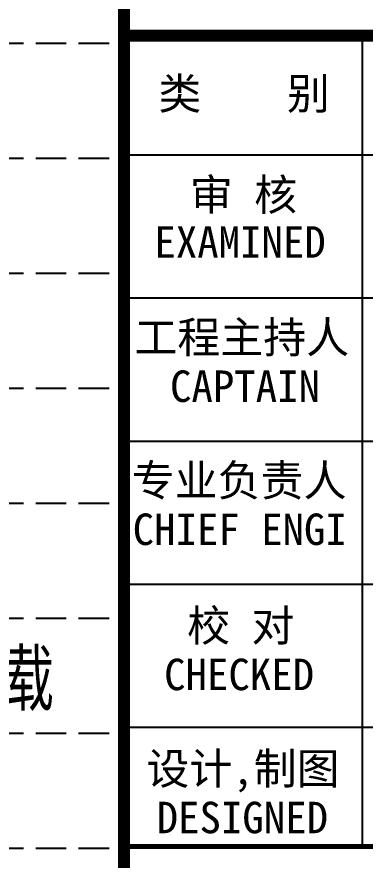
# Model space of a CAD drawing. Extents: x 1680110 to 2520911, y 137232 to 777463.
# Drawn here: x 2446382 to 2449233, y 717851 to 724755 of the extents above; entities that cross this region are included whole.
import ezdxf

# ---------------------------------------------------------------- set-up
doc = ezdxf.new("R2010")
doc.units = 0
doc.header["$LTSCALE"] = 1000
doc.header["$MEASUREMENT"] = 0
doc.linetypes.add('DASH', pattern=[0.35, 0.25, -0.1])
doc.layers.add('DOTE', color=1, linetype='Continuous')
doc.layers.add('图框', color=4, linetype='Continuous')
doc.styles.add('_HZTXT', font='tssdeng.shx', dxfattribs={"width": 0.7, "bigfont": 'hztxt.shx'})
doc.styles.add('STYLE-黑体', font='simhei.ttf')

msp = doc.modelspace()

# ---------------------------------------------------------------- linework, layer by layer
at = {"layer": 'DOTE', "color": 251, "linetype": 'DASH'}
for p, q in [((2382136.9, 724540.2, 0), (2447258.7, 724540.2, 0)), ((2382136.9, 723598.5, 0), (2447258.7, 723598.5, 0)), ((2382136.9, 722656.9, 0), (2447258.7, 722656.9, 0)), ((2382136.9, 721715.3, 0), (2447258.7, 721715.3, 0)), ((2382136.9, 720773.6, 0), (2447258.7, 720773.6, 0)), ((2382136.9, 719832, 0), (2447258.7, 719832, 0)), ((2382136.9, 718890.4, 0), (2447258.7, 718890.4, 0)), ((2382136.9, 717948.8, 0), (2447258.7, 717948.8, 0))]:
    msp.add_line(p, q, dxfattribs=at)
at = {"layer": '图框', "color": 4}
msp.add_line((2447258.7, 733352.3, 0), (2447258.7, 693352.3, 0), dxfattribs=at)
at = {"layer": '图框', "color": 0}
for p, q in [((2447258.7, 723624.8, 0), (2452936.7, 723624.8, 0)), ((2447258.7, 723624.8, 0), (2452936.7, 723624.8, 0)), ((2447258.7, 722453.5, 0), (2452936.7, 722453.5, 0)), ((2447258.7, 721282.2, 0), (2452936.7, 721282.2, 0)), ((2447258.7, 720110.9, 0), (2452936.7, 720110.9, 0)), ((2447258.7, 718939.6, 0), (2452936.7, 718939.6, 0)), ((2447258.7, 717963.5, 0), (2452936.7, 717963.5, 0))]:
    msp.add_line(p, q, dxfattribs=at)
at = {"layer": '图框', "color": 4, "const_width": 98.6, "elevation": 0}
msp.add_lwpolyline([(2447258.7, 733352.3), (2447258.7, 693352.3)], dxfattribs=at)
msp.add_lwpolyline([(2447258.7, 733352.3), (2452958.7, 733352.3), (2452958.7, 693352.3), (2447258.7, 693352.3)], close=True, dxfattribs=at)
at = {"layer": '图框', "color": 0, "elevation": 0}
for points, const_width in [([(2447258.7, 724600.9), (2452936.9, 724600.9)], 99.6), ([(2447258.7, 724600.9), (2452936.9, 724600.9)], 99.6), ([(2447258.7, 724600.9), (2452936.9, 724600.9)], 99.6), ([(2447258.7, 724600.9), (2452936.9, 724600.9)], 99.6), ([(2447258.7, 724600.9), (2452936.9, 724600.9)], 40.3), ([(2447258.7, 717963.5), (2452936.7, 717963.5)], 39.5)]:
    msp.add_lwpolyline(points, dxfattribs=dict(at, const_width=const_width))
for points in [[(2449210.9, 723624.8), (2449210.9, 724600.9)], [(2449210.9, 717963.5), (2449210.9, 723624.8)]]:
    msp.add_lwpolyline(points, dxfattribs=at)

# ---------------------------------------------------------------- texts
at = {"style": '_HZTXT', "width": 0.8}
msp.add_text('11.3 本工程无其它影响结构设计和安全的设备、设备基础、机坑、工作平台或堆载', height=500, dxfattribs=at).set_placement((2432079.2, 719073, 0))
at = {"layer": '图框', "color": 0, "style": 'STYLE-黑体'}
for s, p in [('类    别 ', (2447540.2, 723998, 0)), ('审 核', (2447797.7, 723170.2, 0)), ('EXAMINED ', (2447508, 722783.2, 0)), ('工程主持人', (2447344.4, 722002.8, 0)), ('CAPTAIN', (2447635.9, 721602.6, 0)), ('专业负责人', (2447322.4, 720831.5, 0)), ('CHIEF ENGI', (2447330, 720431.3, 0)), ('校 对', (2447775.8, 719643.1, 0)), ('CHECKED  ', (2447587.8, 719242.9, 0)), ('设计,制图', (2447442.4, 718471.8, 0)), ('DESIGNED ', (2447526.6, 718071.6, 0))]:
    msp.add_text(s, height=257.69, dxfattribs=at).set_placement(p)

doc.saveas('drawing.dxf')
